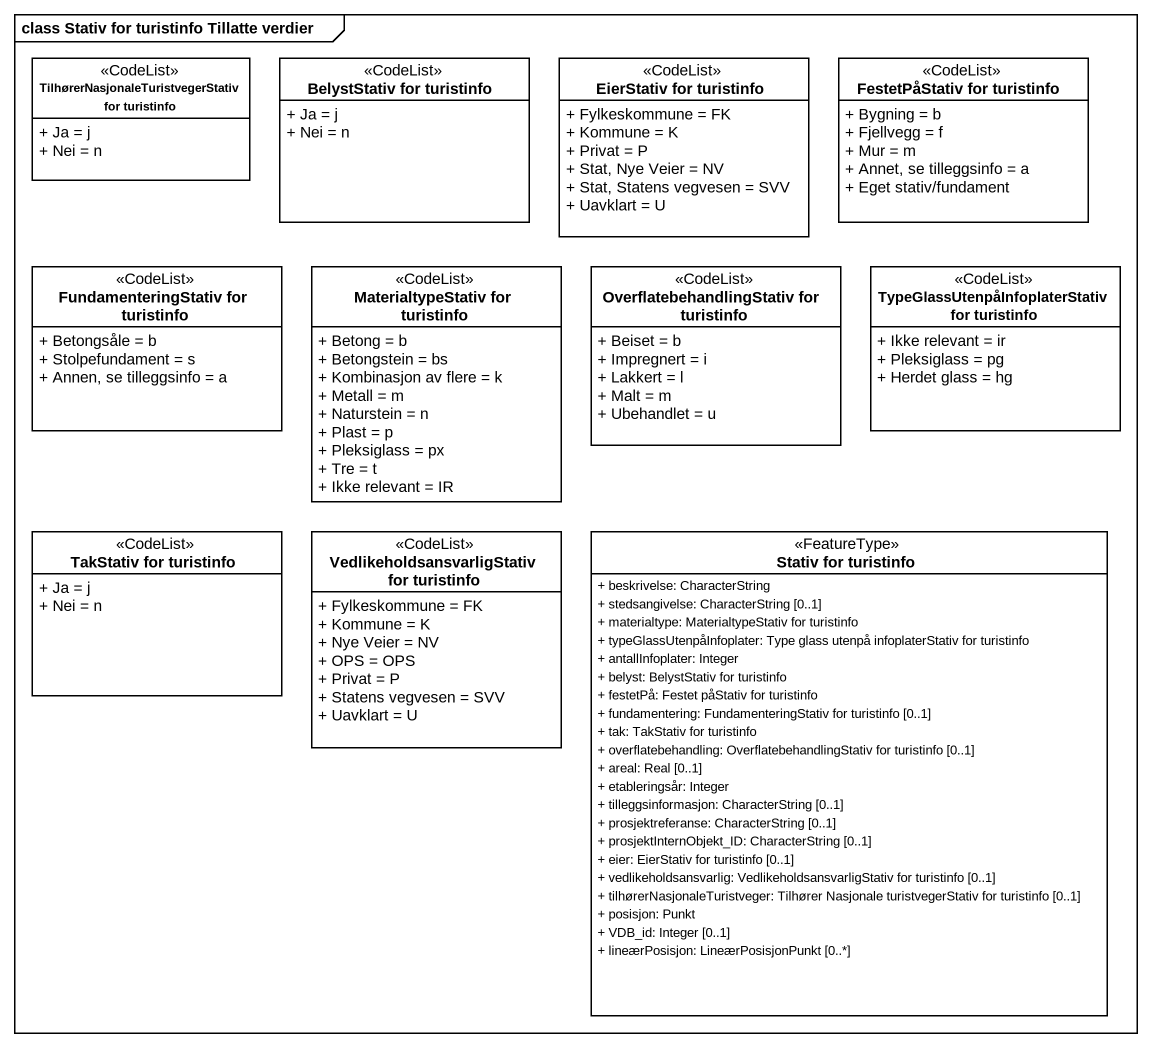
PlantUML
@startuml
mainframe class Stativ for turistinfo Tillatte verdier
hide circle
hide empty members
skinparam classAttributeIconSize 0
class "TilhørerNasjonaleTuristvegerStativ for turistinfo" as TilhørerNasjonaleTuristveger <<CodeList>> {
  + Ja = j
  + Nei = n
}
class "BelystStativ for turistinfo" as BelystStativ_for_turistinfo <<CodeList>> {
  + Ja = j
  + Nei = n
}
class "EierStativ for turistinfo" as EierStativ_for_turistinfo <<CodeList>> {
  + Fylkeskommune = FK
  + Kommune = K
  + Privat = P
  + Stat, Nye Veier = NV
  + Stat, Statens vegvesen = SVV
  + Uavklart = U
}
class "FestetPåStativ for turistinfo" as FestetPåStativ_for <<CodeList>> {
  + Bygning = b
  + Fjellvegg = f
  + Mur = m
  + Annet, se tilleggsinfo = a
  + Eget stativ/fundament
}
class "FundamenteringStativ for turistinfo" as FundamenteringStativ_for <<CodeList>> {
  + Betongsåle = b
  + Stolpefundament = s
  + Annen, se tilleggsinfo = a
}
class "MaterialtypeStativ for turistinfo" as MaterialtypeStativ_for <<CodeList>> {
  + Betong = b
  + Betongstein = bs
  + Kombinasjon av flere = k
  + Metall = m
  + Naturstein = n
  + Plast = p
  + Pleksiglass = px
  + Tre = t
  + Ikke relevant = IR
}
class "OverflatebehandlingStativ for turistinfo" as OverflatebehandlingStativ <<CodeList>> {
  + Beiset = b
  + Impregnert = i
  + Lakkert = l
  + Malt = m
  + Ubehandlet = u
}
class "TypeGlassUtenpåInfoplaterStativ for turistinfo" as TypeGlassUtenpåInfoplaterSta <<CodeList>> {
  + Ikke relevant = ir
  + Pleksiglass = pg
  + Herdet glass = hg
}
class "TakStativ for turistinfo" as TakStativ_for_turistinfo <<CodeList>> {
  + Ja = j
  + Nei = n
}
class "VedlikeholdsansvarligStativ for turistinfo" as VedlikeholdsansvarligStativ <<CodeList>> {
  + Fylkeskommune = FK
  + Kommune = K
  + Nye Veier = NV
  + OPS = OPS
  + Privat = P
  + Statens vegvesen = SVV
  + Uavklart = U
}
class "Stativ for turistinfo" as Stativ_for_turistinfo <<FeatureType>> {
  + beskrivelse: CharacterString
  + stedsangivelse: CharacterString [0..1]
  + materialtype: MaterialtypeStativ for turistinfo
  + typeGlassUtenpåInfoplater: Type glass utenpå infoplaterStativ for turistinfo
  + antallInfoplater: Integer
  + belyst: BelystStativ for turistinfo
  + festetPå: Festet påStativ for turistinfo
  + fundamentering: FundamenteringStativ for turistinfo [0..1]
  + tak: TakStativ for turistinfo
  + overflatebehandling: OverflatebehandlingStativ for turistinfo [0..1]
  + areal: Real [0..1]
  + etableringsår: Integer
  + tilleggsinformasjon: CharacterString [0..1]
  + prosjektreferanse: CharacterString [0..1]
  + prosjektInternObjekt_ID: CharacterString [0..1]
  + eier: EierStativ for turistinfo [0..1]
  + vedlikeholdsansvarlig: VedlikeholdsansvarligStativ for turistinfo [0..1]
  + tilhørerNasjonaleTuristveger: Tilhører Nasjonale turistvegerStativ for turistinfo [0..1]
  + posisjon: Punkt
  + VDB_id: Integer [0..1]
  + lineærPosisjon: LineærPosisjonPunkt [0..*]
}
@enduml
